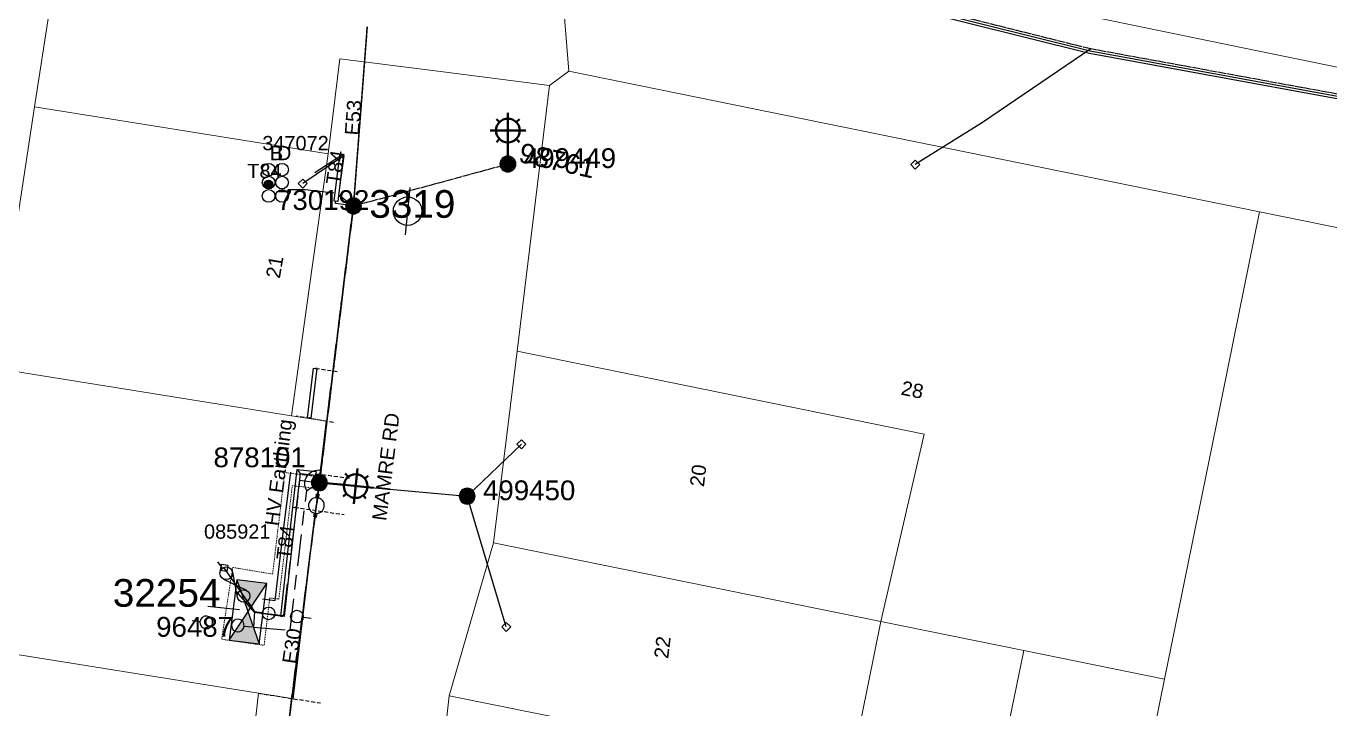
# Model space of a CAD drawing. Header units: metres. Extents: x 291879 to 294448, y 6259965 to 6261176.
# Drawn here: x 293735 to 293899.6, y 6260808.7 to 6260895 of the extents above; entities that cross this region are included whole.
import ezdxf
from ezdxf.enums import TextEntityAlignment as Align

# ---------------------------------------------------------------- set-up
doc = ezdxf.new("R2010")
doc.units = ezdxf.units.M
for name, pattern in [('Cable Exist OH', [1, 1, 0]), ('Cable Exist UG', [8.2, 4, -1.2, 1.8, -1.2]), ('DASHED', [0.75, 0.5, -0.25]), ('HIDDEN', [0.375, 0.25, -0.125]), ('HIDDEN2', [0.1875, 0.125, -0.0625])]:
    doc.linetypes.add(name, pattern=pattern)
doc.layers.get('0').update_dxf_attribs({"color": 6})
for name, color, linetype, lineweight in [('Cadastre Buildings_SP_EXT', 9, 'Continuous', 5), ('Cadastre Land Parcels_SP_EXT', 9, 'Continuous', 5), ('Cadastre Other Property_SP_EXT', 9, 'HIDDEN', 5), ('Cadastre Roads_SP_EXT', 9, 'Continuous', 5)]:
    doc.layers.add(name, color=color, linetype=linetype, lineweight=lineweight)
for name, color, linetype in [('Duct_SP_EXT', 7, 'Continuous'), ('Equip_HV_EXT', 7, 'Continuous'), ('Equip_LV_EXT', 7, 'Continuous'), ('Equip_SP_HV_EXT', 7, 'Continuous'), ('Equip_SP_LV_EXT', 7, 'Continuous'), ('Equip_SP_SL_EXT', 7, 'Continuous'), ('Mains_HV_EXT', 7, 'Continuous'), ('Mains_LV_EXT', 7, 'Continuous'), ('Mains_SL_EXT', 7, 'Continuous'), ('Mains_TR_EXT', 7, 'Continuous'), ('OH_Details_SP_MISC', 7, 'Continuous'), ('Services_SP_EXT', 7, 'Continuous'), ('Sub_SP_EXT', 7, 'Continuous'), ('SupportsOH_SP_TR_HV_LV_SL_EXT', 7, 'Continuous'), ('Trench_SP_EXT', 7, 'Continuous')]:
    doc.layers.add(name, color=color, linetype=linetype)
doc.layers.add('UNKNOWN_FEATURES', color=1, linetype='DASHED', plot=False)
doc.styles.add('HVSW_LABEL', font='arial.ttf')
doc.styles.add('iecARIAL', font='arial.ttf', dxfattribs={"height": 2})
doc.styles.add('POLE_LABEL', font='arial.ttf')
doc.styles.get("Standard").update_dxf_attribs({"font": 'arial.ttf'})
doc.styles.add('SWITCH_LABEL', font='arial.ttf', dxfattribs={"height": 2.5})
doc.linetypes.add('Cable E OH', pattern='A,9.4,["E",Standard,S=1.7,R=0,X=0,Y=-1],0', length=9.4)
doc.linetypes.add('Cable E UG', pattern='A,6,-0.5,["E",Standard,S=1.7,R=0,X=0.5,Y=-1],-2.9', length=9.4)
doc.linetypes.add('Cable P UG', pattern='A,6,-0.5,["P",Standard,S=1.7,R=0,X=0.5,Y=-1],-2.9', length=9.4)

# ---------------------------------------------------------------- blocks, each defined once
blk = doc.blocks.new('*U777')
for points in [[(0, 0), (-1.42, 4.05), (2.39, 3.57)], [(0, 0), (-2.39, -3.57), (1.42, -4.05)]]:
    blk.add_hatch(color=256).paths.add_polyline_path(points)
for p, q in [((-2.39, -3.57), (2.39, 3.57)), ((-1.42, 4.05), (1.42, -4.05))]:
    blk.add_line(p, q)
blk.add_lwpolyline([(1.42, -4.05), (2.39, 3.57), (-1.42, 4.05), (-2.39, -3.57)], close=True)
for tag, height, flags, p in [('ASSET_NUM', 3.5, 8, (2, 2)), ('STREET_CODE', 0.2, 9, (1.5, 0)), ('CONSTRUCTED_VOLTAGE', 0.2, 9, (1.5, -0.2)), ('OPERATING_VOLTAGE', 0.2, 9, (1.5, -0.6)), ('ORIENTATION', 0.2, 9, (1.5, -0.8)), ('OWNED_BY', 0.2, 9, (1.5, -1)), ('OPERATED_BY', 0.2, 9, (1.5, -1.2)), ('SECONDARY_VOLTAGE', 0.2, 9, (1.5, -1.6)), ('NO_PHASES', 0.2, 9, (1.5, -0.4)), ('MAINTAINED_BY', 0.2, 9, (1.5, -1.4)), ('STATE', 0.2, 9, (1.5, -1.8)), ('SUBSTATION_TYPE', 0.2, 9, (1.5, -2.2)), ('STREETNAME', 0.2, 9, (1.5, -3)), ('SUBURB', 0.2, 9, (1.5, -3.2)), ('PARENT', 0.2, 9, (1.5, -2)), ('USAGE', 0.2, 9, (1.5, -2.4)), ('LEGEND', 0.2, 9, (1.5, -2.6)), ('LOCATION', 0.2, 9, (1.5, -2.8)), ('Z', 0.2, 1, (1.5, -3.6)), ('NOTES', 0.2, 9, (1.5, -3.4))]:
    blk.add_attdef(tag, text='', height=height, dxfattribs=dict(flags=flags)).set_placement(p, align=Align.MIDDLE_LEFT)
blk = doc.blocks.new('DUCT_EXT')
blk.add_circle((0, 0.8), 0.8)
at = {"flags": 1}
blk.add_attdef('Z', (0, 0), '', height=0.2, dxfattribs=at)
at = {"flags": 9}
for tag, p in [('DUCT_CODE', (0, 0)), ('XSECT_TYPE', (0, -0.2)), ('STATE', (0, -0.6)), ('FB_REFERENCE', (0, -0.4)), ('NOTES', (0, -0.8))]:
    blk.add_attdef(tag, text='', height=0.2, dxfattribs=at).set_placement(p, align=Align.MIDDLE_LEFT)
blk = doc.blocks.new('LV_OH_LINKS_OPEN_EXT')
for p, q in [((-0.17, 4.97), (-0.17, 5.46)), ((0.17, 4.97), (0.17, 5.46)), ((-0.17, 3), (-0.17, 2.5)), ((0.17, 3), (0.17, 2.5))]:
    blk.add_line(p, q)
blk.add_lwpolyline([(0, 2.99, 1), (0, 4.98, 1)], format="xyb", close=True)
at = {"flags": 9}
for tag, p in [('ACTUAL_STATUS', (0, 0)), ('CONSTRUCTED_VOLTAGE', (0, -0.2)), ('OPERATING_VOLTAGE', (0, -0.6)), ('ORIENTATION', (0, -0.8)), ('OWNED_BY', (0, -1)), ('STATE', (0, -1.2)), ('SWITCH_TYPE', (0, -1.4)), ('NO_PHASES', (0, -0.4)), ('USAGE', (0, -1.6)), ('LEGEND', (0, -1.8)), ('NOTES', (0, -2))]:
    blk.add_attdef(tag, text='', height=0.2, dxfattribs=at).set_placement(p, align=Align.MIDDLE_LEFT)
at = {"flags": 1}
blk.add_attdef('Z', (0, 0), '', height=0.2, dxfattribs=at)
blk = doc.blocks.new('*U776')
at = {"lineweight": 40}
for p, q in [((4.82, 1.78), (4.37, -2.7)), ((0, 0), (3.11, -0.31)), ((3.29, 1.14), (3.65, 0.7)), ((6.19, 0.85), (5.76, 0.49)), ((2.36, -0.24), (6.83, -0.68)), ((3, -1.76), (3.43, -1.41)), ((5.9, -2.05), (5.55, -1.62))]:
    blk.add_line(p, q, dxfattribs=at)
blk.add_circle((4.6, -0.46), 1.5, dxfattribs=at)
at = {"style": 'iecARIAL', "flags": 8}
blk.add_attdef('ASSET_NUM', (1.5, 1.5), '', height=2.5, dxfattribs=at)
for tag, p, height, flags in [('OPERATING_VOLTAGE', (0.98, -1.65), 0.2, 9), ('CONSTRUCTED_VOLTAGE', (0.98, -0.65), 0.2, 9), ('CONTROL_TYPE', (0.98, -0.85), 0.2, 9), ('LANTERN_PURPOSE', (0.98, -1.05), 0.2, 9), ('LANTERN_TYPE', (0.98, -1.25), 0.2, 9), ('NO_PHASES', (0.98, -1.45), 0.2, 9), ('LNUMBER', (2.18, -3.25), 2.5, 8), ('ORIENTATION', (0.98, -1.85), 0.2, 9), ('OWNED_BY', (0.98, -2.05), 0.2, 9), ('STATE', (0.98, -2.25), 0.2, 9), ('USAGE', (0.98, -2.45), 0.2, 9), ('CEXIST', (0.98, -2.65), 0.2, 9), ('CNEW', (0.98, -2.85), 0.2, 9), ('CNUMBER', (0.98, -3.05), 0.2, 9), ('CREMOVE', (0.98, -3.25), 0.2, 9), ('CREPLACE', (0.98, -3.45), 0.2, 9), ('LKINGHEIGHT', (0.98, -3.65), 0.2, 9), ('LBRACKET', (0.98, -3.85), 0.2, 9), ('LBRACKETVOCAB', (0.98, -4.05), 0.2, 9), ('LCATEGORY', (0.98, -4.25), 0.2, 9), ('LCHARGE1', (0.98, -4.45), 0.2, 9), ('LCHARGE1PERCENT', (0.98, -4.65), 0.2, 9), ('LCHARGE2', (0.98, -4.85), 0.2, 9), ('LCHARGE2PERCENT', (0.98, -5.05), 0.2, 9), ('LCHARGE3', (0.98, -5.25), 0.2, 9), ('LCHARGE3PERCENT', (0.98, -5.45), 0.2, 9), ('LEXIST', (0.98, -5.65), 0.2, 9), ('LLAMP', (0.98, -5.85), 0.2, 9), ('LLAMPVOCAB', (0.98, -6.05), 0.2, 9), ('LMAST', (0.98, -6.25), 0.2, 9), ('LMASTVOCAB', (0.98, -6.45), 0.2, 9), ('LNEW', (0.98, -6.65), 0.2, 9), ('LANTNUMBER', (0.98, -6.85), 0.2, 9), ('LOUTREACH', (0.98, -7.25), 0.2, 9), ('LOUTREACHVOCAB', (0.98, -7.45), 0.2, 9), ('LRATECODE', (0.98, -7.65), 0.2, 9), ('LREMOVE', (0.98, -7.85), 0.2, 9), ('LREPLACE', (0.98, -8.05), 0.2, 9), ('LTYPE', (0.98, -8.25), 0.2, 9), ('STREETNAME', (0.98, -9.25), 0.2, 9), ('SUBURB', (0.98, -9.45), 0.2, 1), ('LTYPEVOCAB', (0.98, -8.45), 0.2, 9), ('LEGEND', (0.98, -8.65), 0.2, 9), ('LOCATION', (0.98, -8.85), 0.2, 9), ('NOTES', (0.98, -9.05), 0.2, 9)]:
    blk.add_attdef(tag, p, '', height=height, dxfattribs=dict(flags=flags))
blk = doc.blocks.new('SL_LANTERN_EXT')
at = {"lineweight": 40}
for p, q in [((-1.46, 5.68), (-1.06, 5.28)), ((0, 1.97), (0, 6.47)), ((1.46, 5.68), (1.06, 5.28)), ((-2.25, 4.22), (2.25, 4.22)), ((-1.46, 2.76), (-1.06, 3.16)), ((0, 0), (0, 2.72)), ((1.46, 2.76), (1.06, 3.16))]:
    blk.add_line(p, q, dxfattribs=at)
blk.add_circle((0, 4.22), 1.5, dxfattribs=at)
at = {"style": 'iecARIAL', "flags": 8}
blk.add_attdef('ASSET_NUM', (1.5, 1.5), '', height=2.5, dxfattribs=at)
for tag, p, height, flags in [('OPERATING_VOLTAGE', (0.98, -1.65), 0.2, 9), ('CONSTRUCTED_VOLTAGE', (0.98, -0.65), 0.2, 9), ('CONTROL_TYPE', (0.98, -0.85), 0.2, 9), ('LANTERN_PURPOSE', (0.98, -1.05), 0.2, 9), ('LANTERN_TYPE', (0.98, -1.25), 0.2, 9), ('NO_PHASES', (0.98, -1.45), 0.2, 9), ('LNUMBER', (2.18, -3.25), 2.5, 8), ('ORIENTATION', (0.98, -1.85), 0.2, 9), ('OWNED_BY', (0.98, -2.05), 0.2, 9), ('STATE', (0.98, -2.25), 0.2, 9), ('USAGE', (0.98, -2.45), 0.2, 9), ('CEXIST', (0.98, -2.65), 0.2, 9), ('CNEW', (0.98, -2.85), 0.2, 9), ('CNUMBER', (0.98, -3.05), 0.2, 9), ('CREMOVE', (0.98, -3.25), 0.2, 9), ('CREPLACE', (0.98, -3.45), 0.2, 9), ('LKINGHEIGHT', (0.98, -3.65), 0.2, 9), ('LBRACKET', (0.98, -3.85), 0.2, 9), ('LBRACKETVOCAB', (0.98, -4.05), 0.2, 9), ('LCATEGORY', (0.98, -4.25), 0.2, 9), ('LCHARGE1', (0.98, -4.45), 0.2, 9), ('LCHARGE1PERCENT', (0.98, -4.65), 0.2, 9), ('LCHARGE2', (0.98, -4.85), 0.2, 9), ('LCHARGE2PERCENT', (0.98, -5.05), 0.2, 9), ('LCHARGE3', (0.98, -5.25), 0.2, 9), ('LCHARGE3PERCENT', (0.98, -5.45), 0.2, 9), ('LEXIST', (0.98, -5.65), 0.2, 9), ('LLAMP', (0.98, -5.85), 0.2, 9), ('LLAMPVOCAB', (0.98, -6.05), 0.2, 9), ('LMAST', (0.98, -6.25), 0.2, 9), ('LMASTVOCAB', (0.98, -6.45), 0.2, 9), ('LNEW', (0.98, -6.65), 0.2, 9), ('LANTNUMBER', (0.98, -6.85), 0.2, 9), ('LOUTREACH', (0.98, -7.25), 0.2, 9), ('LOUTREACHVOCAB', (0.98, -7.45), 0.2, 9), ('LRATECODE', (0.98, -7.65), 0.2, 9), ('LREMOVE', (0.98, -7.85), 0.2, 9), ('LREPLACE', (0.98, -8.05), 0.2, 9), ('LTYPE', (0.98, -8.25), 0.2, 9), ('STREETNAME', (0.98, -9.25), 0.2, 9), ('SUBURB', (0.98, -9.45), 0.2, 1), ('LTYPEVOCAB', (0.98, -8.45), 0.2, 9), ('LEGEND', (0.98, -8.65), 0.2, 9), ('LOCATION', (0.98, -8.85), 0.2, 9), ('NOTES', (0.98, -9.05), 0.2, 9)]:
    blk.add_attdef(tag, p, '', height=height, dxfattribs=dict(flags=flags))
blk = doc.blocks.new('CCP_EXT')
at = {"flags": 9}
for tag, p in [('LIFE_SUPPORT', (0, -1.6)), ('STATE', (0, -1.8)), ('NOTES', (0, -2))]:
    blk.add_attdef(tag, text='', height=0.2, dxfattribs=at).set_placement(p, align=Align.MIDDLE_LEFT)
blk.add_wipeout([(0, 0.57), (0.57, 0), (0, -0.57), (-0.57, 0)])
blk.add_lwpolyline([(-0.57, 0), (0, 0.57), (0.57, 0), (0, -0.57), (-0.57, 0)])
at = {"flags": 1}
blk.add_attdef('Z', (0, 0), '', height=0.2, dxfattribs=at)
at = {"flags": 9}
for tag, p in [('CCP_TYPE', (0, 0)), ('CONSTRUCTED_VOLTAGE', (0, -0.2)), ('OPERATING_VOLTAGE', (0, -0.6)), ('ORIENTATION', (0, -0.8)), ('OWNED_BY', (0, -1)), ('NO_PHASES', (0, -0.4)), ('USAGE', (0, -1.2)), ('LEGEND', (0, -1.4))]:
    blk.add_attdef(tag, text='', height=0.2, dxfattribs=at).set_placement(p, align=Align.MIDDLE_LEFT)
blk = doc.blocks.new('POLE_EXT')
blk.add_hatch(color=256).paths.add_polyline_path([(-1, 0, 1), (1, 0, 1)])
blk.add_lwpolyline([(-1, 0, 1), (1, 0, 1)], format="xyb", close=True)
for tag, height, flags, p in [('pNumber', 2.5, 8, (-17.84, 2.07)), ('OWNED_BY', 0.2, 9, (1.35, -0.4)), ('SPECIAL_USE', 0.2, 9, (1.35, -0.8)), ('STATE', 0.2, 9, (1.35, -1)), ('cLV', 0.2, 9, (1.35, -1.4)), ('hDepth', 0.2, 9, (1.35, -1.6)), ('PARENT', 0.2, 9, (1.35, -0.6)), ('USAGE', 0.2, 9, (1.35, -1.2)), ('hDia', 0.2, 9, (1.35, -1.8)), ('cHV', 0.2, 9, (1.35, -2)), ('cLinedev', 0.2, 9, (1.35, -3.4)), ('LBRACKET', 0.2, 9, (1.35, -2.2)), ('LExisting', 0.2, 9, (1.35, -2.4)), ('LANTNUMBER', 0.2, 9, (1.35, -2.6)), ('LOther', 0.2, 9, (1.35, -2.8)), ('LRemove', 0.2, 9, (1.35, -3)), ('LEGEND', 0.2, 9, (1.35, -3.2)), ('pExisting', 0.2, 9, (1.35, -3.8)), ('pFooting', 0.2, 9, (1.35, -4.4)), ('pNew', 0.2, 9, (1.35, -4.6)), ('pRelocate', 0.2, 9, (1.35, -5)), ('LOCATION', 0.2, 9, (1.35, -3.6)), ('PFNUMBER', 0.2, 9, (1.35, -4)), ('NEWPFNUMBER', 0.2, 9, (1.35, -4.2)), ('pRemove', 0.2, 9, (1.35, -5.2)), ('pReplace', 0.2, 9, (1.35, -5.4)), ('pStay', 0.2, 9, (1.35, -5.6)), ('pType', 0.2, 9, (1.35, -5.8)), ('cspan', 0.2, 9, (1.35, -6)), ('STREETNAME', 0.2, 9, (1.35, -6.2)), ('SUBURB', 0.2, 9, (1.35, -6.4)), ('NOTES', 0.2, 9, (1.35, -6.6)), ('OPERATED_BY', 0.2, 9, (1.36, -7.01)), ('MAINTAINED_BY', 0.2, 9, (1.36, -6.81))]:
    blk.add_attdef(tag, text='', height=height, dxfattribs=dict(flags=flags)).set_placement(p, align=Align.MIDDLE_LEFT)
at = {"style": 'POLE_LABEL'}
for tag, height, flags, p in [('ASSET_NUM', 2.5, 8, (2, 2)), ('STRUCTURE_PLANT_NUMBER', 0.2, 9, (1.35, 0.03)), ('STREET_CODE', 0.2, 9, (1.35, -0.2))]:
    blk.add_attdef(tag, text='', height=height, dxfattribs=dict(at, flags=flags)).set_placement(p, align=Align.MIDDLE_LEFT)
at = {"flags": 1}
blk.add_attdef('Z', (1.35, -7.33), '', height=0.2, dxfattribs=at)
blk = doc.blocks.new('LV_UG_DFUSE_OPEN_EXT')
for points in [[(1, 0), (0, 0)], [(6.2, 0.01), (7.2, 0.01)]]:
    blk.add_lwpolyline(points)
for centre in [(1.8, 0), (5.4, 0.01)]:
    blk.add_circle(centre, 0.8)
at = {"flags": 9}
for tag, p in [('ACTUAL_STATUS', (0, 0)), ('CONSTRUCTED_VOLTAGE', (0, -0.2)), ('OPERATING_VOLTAGE', (0, -0.6)), ('ORIENTATION', (0, -0.8)), ('STATE', (0, -1)), ('SWITCH_TYPE', (0, -1.2)), ('NO_PHASES', (0, -0.4)), ('USAGE', (0, -1.4)), ('NOTES', (0, -1.6))]:
    blk.add_attdef(tag, text='', height=0.2, dxfattribs=at).set_placement(p, align=Align.MIDDLE_LEFT)
at = {"flags": 1}
blk.add_attdef('Z', (0, 0), '', height=0.2, dxfattribs=at)
blk = doc.blocks.new('LV_UG_DFUSE_CLOSED_EXT')
for points in [[(1, 0), (0, 0)], [(5.04, 0.73), (2.16, -0.72)], [(5.05, -0.71), (2.16, 0.72)], [(6.2, 0.01), (7.2, 0.01)]]:
    blk.add_lwpolyline(points)
for centre in [(1.8, 0), (5.4, 0.01)]:
    blk.add_circle(centre, 0.8)
at = {"flags": 9}
for tag, p in [('ACTUAL_STATUS', (0, 0)), ('CONSTRUCTED_VOLTAGE', (0, -0.2)), ('OPERATING_VOLTAGE', (0, -0.6)), ('ORIENTATION', (0, -0.8)), ('STATE', (0, -1)), ('SWITCH_TYPE', (0, -1.2)), ('NO_PHASES', (0, -0.4)), ('USAGE', (0, -1.4)), ('NOTES', (0, -1.6))]:
    blk.add_attdef(tag, text='', height=0.2, dxfattribs=at).set_placement(p, align=Align.MIDDLE_LEFT)
at = {"flags": 1}
blk.add_attdef('Z', (0, 0), '', height=0.2, dxfattribs=at)
blk = doc.blocks.new('HV_ABS_CLOSED_EXT')
blk.add_line((-3, 6.87), (3, 6.87))
blk.add_circle((0, 6.87), 1.8)
at = {"style": 'HVSW_LABEL'}
for tag, height, flags, p in [('ASSET_NUM', 3.5, 8, (2, 2)), ('STREET_CODE', 0.2, 9, (0, -0.2))]:
    blk.add_attdef(tag, text='', height=height, dxfattribs=dict(at, flags=flags)).set_placement(p, align=Align.MIDDLE_LEFT)
at = {"flags": 1}
blk.add_attdef('Z', (0, 0), '', height=0.2, dxfattribs=at)
at = {"flags": 9}
for tag, p in [('ACTUAL_STATUS', (0, -0.4)), ('CONSTRUCTED_VOLTAGE', (0, -0.6)), ('OPERATING_VOLTAGE', (0, -1)), ('ORIENTATION', (0, -1.2)), ('OWNED_BY', (0, -1.4)), ('STATE', (0, -1.6)), ('NO_PHASES', (0, -0.8)), ('SWITCH_TYPE', (0, -1.8)), ('STREETNAME', (0, -2.6)), ('SUBURB', (0, -2.8)), ('USAGE', (0, -2)), ('LEGEND', (0, -2.2)), ('LOCATION', (0, -2.4)), ('NOTES', (0, -3))]:
    blk.add_attdef(tag, text='', height=0.2, dxfattribs=at).set_placement(p, align=Align.MIDDLE_LEFT)
blk = doc.blocks.new('SWG_HOLEC_SU_EXT')
blk.add_line((1.8, -2), (5.8, -2))
for points in [[(1, 0), (0, 0)], [(6.6, 0), (7.6, 0)]]:
    blk.add_lwpolyline(points)
for points in [[(1.8, -0.8, 1), (1.8, 0.8, 1)], [(5.8, -0.8, 1), (5.8, 0.8, 1)]]:
    blk.add_lwpolyline(points, format="xyb", close=True)
at = {"style": 'SWITCH_LABEL', "flags": 8}
blk.add_attdef('ASSET_NUM', text='', height=2.5, rotation=179.9544, dxfattribs=at).set_placement((-2.4, 0), align=Align.MIDDLE_LEFT)
at = {"flags": 1}
blk.add_attdef('Z', (0, 0), '', height=0.2, dxfattribs=at)
at = {"flags": 9}
for tag, p in [('ACTUAL_STATUS', (0, -0.4)), ('CONSTRUCTED_VOLTAGE', (0, -0.6)), ('OPERATING_VOLTAGE', (0, -1)), ('ORIENTATION', (0, -1.2)), ('OWNED_BY', (0, -1.4)), ('NO_PHASES', (0, -0.8)), ('PARENT', (0, -1.6)), ('STATE', (0, -1.8)), ('SWITCH_TYPE', (0, -2)), ('STREETNAME', (0, -2.6)), ('SUBURB', (0, -2.8)), ('USAGE', (0, -2.2)), ('LOCATION', (0, -2.4)), ('NOTES', (0, -3))]:
    blk.add_attdef(tag, text='', height=0.2, dxfattribs=at).set_placement(p, align=Align.MIDDLE_LEFT)
at = {"style": 'SWITCH_LABEL', "flags": 9}
blk.add_attdef('STREET_CODE', text='', height=0.2, dxfattribs=at).set_placement((0, -0.2), align=Align.MIDDLE_LEFT)
blk = doc.blocks.new('CABLE_LARGE_EXT')
h = blk.add_hatch(color=256)
edge = h.paths.add_edge_path()
edge.add_arc((0, 0.55), 0.55, 0, 360)
blk.add_circle((0, 0.55), 0.55)
at = {"flags": 1}
blk.add_attdef('Z', (0, 0), '', height=0.2, dxfattribs=at)
at = {"flags": 9}
for tag, p in [('COND_CODE', (0, 0)), ('STATE', (0, -0.4)), ('XSECT_SIZE', (0, -0.6)), ('FB_REFERENCE', (0, -0.2)), ('NOTES', (0, -0.8))]:
    blk.add_attdef(tag, text='', height=0.2, dxfattribs=at).set_placement(p, align=Align.MIDDLE_LEFT)

msp = doc.modelspace()

# ---------------------------------------------------------------- linework, layer by layer
at = {"layer": 'Cadastre Buildings_SP_EXT', "linetype": 'Continuous'}
for points in [[(293710.59, 6260853.43), (293730.75, 6260849.84), (293731.04, 6260851.8), (293733.59, 6260868.43), (293736.09, 6260884.82), (293738.6, 6260901.17), (293718.55, 6260904.23), (293710.59, 6260853.43)], [(293878.77, 6260812.48), (293860.98, 6260816.09), (293848.81, 6260756.98), (293866.77, 6260753.32), (293872.77, 6260783.01), (293878.77, 6260812.48)]]:
    msp.add_lwpolyline(points, close=True, dxfattribs=at)
at = {"layer": 'Cadastre Land Parcels_SP_EXT', "linetype": 'Continuous'}
for points in [[(293890.75, 6260871.56), (293803.56, 6260889.31), (293801.12, 6260887.53), (293797, 6260853.94), (293848.42, 6260843.44), (293842.93, 6260819.79), (293860.98, 6260816.09), (293878.77, 6260812.48), (293884.78, 6260842.03), (293890.75, 6260871.56)], [(293770.77, 6260861.86), (293773.14, 6260878.87), (293736.09, 6260884.82), (293733.59, 6260868.43), (293731.04, 6260851.8), (293768.53, 6260845.78), (293770.77, 6260861.86)], [(293958.79, 6260857.71), (293890.75, 6260871.56), (293884.78, 6260842.03), (293878.77, 6260812.48), (293872.77, 6260783.01), (293889.86, 6260779.56), (293906.66, 6260776.16), (293923.72, 6260772.71), (293941.11, 6260769.2), (293947.05, 6260798.84), (293952.96, 6260828.35), (293958.79, 6260857.71)], [(293797, 6260853.94), (293794.02, 6260829.7), (293842.93, 6260819.79), (293848.42, 6260843.44), (293797, 6260853.94)], [(293842.93, 6260819.79), (293794.02, 6260829.7), (293788.43, 6260810.38), (293838.96, 6260800.19), (293842.93, 6260819.79)], [(293860.98, 6260816.09), (293842.93, 6260819.79), (293838.96, 6260800.19), (293834.94, 6260780.45), (293830.94, 6260760.64), (293848.81, 6260756.98), (293860.98, 6260816.09)], [(293764.35, 6260810.72), (293725.45, 6260816.96), (293722.8, 6260799.53), (293762.38, 6260793.33), (293764.35, 6260810.72)], [(293838.96, 6260800.19), (293788.43, 6260810.38), (293786.2, 6260790.3), (293834.94, 6260780.45), (293838.96, 6260800.19)]]:
    msp.add_lwpolyline(points, close=True, dxfattribs=at)
at = {"layer": 'Cadastre Roads_SP_EXT', "linetype": 'Continuous'}
msp.add_lwpolyline([(293906.51, 6260888.6), (293888.63, 6260892.27), (293870.66, 6260895.96)], dxfattribs=at)
at = {"layer": 'Duct_SP_EXT'}
for p, q in [((293774.59, 6260878.7), (293773.89, 6260872.92)), ((293775.07, 6260878.64), (293774.37, 6260872.86)), ((293774.59, 6260878.7), (293774.83, 6260878.67)), ((293775.07, 6260878.64), (293774.83, 6260878.67)), ((293773.89, 6260872.92), (293774.13, 6260872.89)), ((293774.37, 6260872.86), (293774.13, 6260872.89)), ((293770.55, 6260845.53), (293771.3, 6260851.78)), ((293771.02, 6260845.48), (293771.78, 6260851.73)), ((293771.3, 6260851.78), (293771.54, 6260851.75)), ((293771.78, 6260851.73), (293771.54, 6260851.75)), ((293770.55, 6260845.53), (293770.78, 6260845.5)), ((293771.02, 6260845.48), (293770.78, 6260845.5)), ((293768.7, 6260834.23), (293769.25, 6260839)), ((293769.17, 6260834.18), (293769.67, 6260838.47)), ((293769.25, 6260839), (293771.64, 6260838.73)), ((293769.25, 6260839), (293769.46, 6260838.74)), ((293769.67, 6260838.47), (293769.46, 6260838.74)), ((293769.67, 6260838.47), (293771.58, 6260838.25)), ((293771.58, 6260838.25), (293771.61, 6260838.49)), ((293771.64, 6260838.73), (293771.61, 6260838.49)), ((293767.17, 6260820.47), (293768.7, 6260834.23)), ((293767.64, 6260820.41), (293769.17, 6260834.18)), ((293768.7, 6260834.23), (293768.94, 6260834.2)), ((293768.7, 6260834.23), (293768.94, 6260834.2)), ((293769.17, 6260834.18), (293768.94, 6260834.2)), ((293769.17, 6260834.18), (293768.94, 6260834.2)), ((293767.17, 6260820.47), (293767.4, 6260820.44)), ((293767.64, 6260820.41), (293767.4, 6260820.44))]:
    msp.add_line(p, q, dxfattribs=at)
msp.add_lwpolyline([(293768.05, 6260874.38), (293770.24, 6260874.38), (293773.89, 6260873.96)], dxfattribs=at)
at = {"layer": 'Mains_HV_EXT', "linetype": 'Cable Exist OH'}
for points in [[(293778.08, 6260894.94), (293776.35, 6260872.29)], [(293776.35, 6260872.29), (293772.26, 6260839.56)], [(293772.26, 6260839.56), (293764.83, 6260780.1)]]:
    msp.add_lwpolyline(points, dxfattribs=at)
at = {"layer": 'Mains_HV_EXT', "linetype": 'Cable E UG'}
for points in [[(293767.95, 6260834.65), (293768.45, 6260838.63)], [(293767.45, 6260830.66), (293767.95, 6260834.65)], [(293764.85, 6260822.64), (293766.48, 6260822.41), (293766.48, 6260822.41), (293767.45, 6260830.66)]]:
    msp.add_lwpolyline(points, dxfattribs=at)
at = {"layer": 'Mains_HV_EXT', "linetype": 'Continuous'}
msp.add_lwpolyline([(293770.5, 6260836.22, -0.673684), (293772.27, 6260838.89)], format="xyb", dxfattribs=at)
at = {"layer": 'Mains_HV_EXT', "linetype": 'Cable Exist UG'}
msp.add_lwpolyline([(293763.87, 6260820.99), (293763.74, 6260819.08), (293768.34, 6260818.66), (293768.34, 6260818.66), (293770.45, 6260836.31), (293772.03, 6260837.3)], dxfattribs=at)
at = {"layer": 'Mains_LV_EXT', "linetype": 'Cable Exist OH'}
for points in [[(293778.08, 6260894.86), (293776.35, 6260872.29)], [(293776.35, 6260872.29), (293772.05, 6260837.31)], [(293768.08, 6260806.32), (293772.05, 6260837.31)]]:
    msp.add_lwpolyline(points, dxfattribs=at)
at = {"layer": 'Mains_LV_EXT', "linetype": 'Cable Exist UG'}
for points in [[(293775.13, 6260878.63), (293774.48, 6260873.7), (293776.35, 6260872.29)], [(293763.84, 6260820.96), (293767.57, 6260820.55), (293767.57, 6260820.55), (293769.59, 6260837.62), (293772.05, 6260837.31)]]:
    msp.add_lwpolyline(points, dxfattribs=at)
at = {"layer": 'Mains_SL_EXT', "linetype": 'Cable Exist OH'}
for points in [[(293776.35, 6260872.29), (293778.08, 6260894.94)], [(293776.35, 6260872.29), (293795.85, 6260877.59)], [(293772.03, 6260837.44), (293776.35, 6260872.29)], [(293768.08, 6260806.32), (293772.37, 6260839.5)]]:
    msp.add_lwpolyline(points, dxfattribs=at)
at = {"layer": 'OH_Details_SP_MISC', "color": 7, "linetype": 'Continuous', "flags": 128}
msp.add_lwpolyline([(293772.05, 6260837.31), (293776.35, 6260872.29)], dxfattribs=at)
at = {"layer": 'Services_SP_EXT'}
msp.add_lwpolyline([(293772.05, 6260837.31), (293790.71, 6260835.61)], dxfattribs=at)
at = {"layer": 'Trench_SP_EXT', "linetype": 'Cable Exist UG'}
for points in [[(293776.35, 6260872.29), (293774.08, 6260872.59), (293774.13, 6260872.89)], [(293771.61, 6260838.49), (293772.05, 6260837.42)], [(293763.96, 6260820.89), (293761.54, 6260823.6)], [(293764.1, 6260820.93), (293767.4, 6260820.44)]]:
    msp.add_lwpolyline(points, dxfattribs=at)
at = {"layer": 'UNKNOWN_FEATURES'}
for points in [[(293771.57, 6260851.76), (293774.52, 6260851.34)], [(293773.81, 6260844.94), (293769.1, 6260845.71)], [(293771.65, 6260838.45), (293775.98, 6260837.88)], [(293768.94, 6260834.2), (293775.19, 6260833.29)], [(293764.35, 6260810.72), (293772.17, 6260809.48)]]:
    msp.add_lwpolyline(points, dxfattribs=at)

# ---------------------------------------------------------------- block references
at = {"layer": 'Duct_SP_EXT'}
for name, p in [('DUCT_EXT', (293765.64, 6260876.07)), ('DUCT_EXT', (293767.34, 6260876.07)), ('DUCT_EXT', (293765.63, 6260874.45)), ('CABLE_LARGE_EXT', (293765.63, 6260874.45)), ('DUCT_EXT', (293767.33, 6260874.45)), ('DUCT_EXT', (293765.63, 6260872.75)), ('DUCT_EXT', (293767.33, 6260872.75))]:
    msp.add_blockref(name, p, dxfattribs=at)
at = {"layer": 'Equip_HV_EXT'}
ref = msp.add_blockref('SWG_HOLEC_SU_EXT', (293763.54, 6260819.1), dxfattribs=dict(at, rotation=174.3740886382356))
ref.add_attrib('ASSET_NUM', '96487', dxfattribs={"layer": '0', "height": 2.5, "style": 'SWITCH_LABEL'}).set_placement((293761.15, 6260820.35), align=Align.TOP_RIGHT)
at = {"layer": 'Equip_LV_EXT', "rotation": 353.6165682557026}
msp.add_blockref('LV_UG_DFUSE_OPEN_EXT', (293763.84, 6260820.99), dxfattribs=at)
at = {"layer": 'Equip_SP_HV_EXT'}
ref = msp.add_blockref('HV_ABS_CLOSED_EXT', (293776.35, 6260872.29), dxfattribs=dict(at, rotation=264.461951460954))
ref.add_attrib('ASSET_NUM', '3319', dxfattribs={"layer": '0', "height": 3.5, "style": 'HVSW_LABEL'}).set_placement((293778.35, 6260872.54), align=Align.MIDDLE_LEFT)
at = {"layer": 'Equip_SP_LV_EXT', "rotation": 352.7273777341079}
msp.add_blockref('LV_OH_LINKS_OPEN_EXT', (293771.17, 6260830.48), dxfattribs=at)
at = {"layer": 'Equip_SP_SL_EXT'}
ref = msp.add_blockref('SL_LANTERN_EXT', (293795.85, 6260877.59), dxfattribs=at)
ref.add_attrib('ASSET_NUM', '98761', dxfattribs={"layer": '0', "height": 2.5, "rotation": 347.3819, "style": 'iecARIAL'}).set_placement((293797.35, 6260879.09), align=Align.MIDDLE_LEFT)
msp.add_blockref('*U776', (293772.03, 6260837.35), dxfattribs=at)
at = {"layer": 'Sub_SP_EXT'}
ref = msp.add_blockref('*U777', (293763.03, 6260820.99), dxfattribs=at)
ref.add_attrib('ASSET_NUM', '32254', dxfattribs={"layer": '0', "height": 3.5}).set_placement((293759.56, 6260823.39), align=Align.MIDDLE_RIGHT)
at = {"layer": 'SupportsOH_SP_TR_HV_LV_SL_EXT'}
ref = msp.add_blockref('POLE_EXT', (293795.85, 6260877.59), dxfattribs=at)
ref.add_attrib('ASSET_NUM', '499449', dxfattribs={"layer": '0', "height": 2.5, "rotation": 359.9495, "style": 'POLE_LABEL'}).set_placement((293797.86, 6260878.34), align=Align.MIDDLE_LEFT)
ref = msp.add_blockref('POLE_EXT', (293772.05, 6260837.31), dxfattribs=at)
ref.add_attrib('ASSET_NUM', '878101', dxfattribs={"layer": '0', "height": 2.5, "style": 'POLE_LABEL'}).set_placement((293770.33, 6260840.52), align=Align.MIDDLE_RIGHT)
ref = msp.add_blockref('POLE_EXT', (293790.71, 6260835.61), dxfattribs=at)
ref.add_attrib('ASSET_NUM', '499450', dxfattribs={"layer": '0', "height": 2.5, "rotation": 359.9496, "style": 'POLE_LABEL'}).set_placement((293792.71, 6260836.36), align=Align.MIDDLE_LEFT)

# ---------------------------------------------------------------- texts
at = {"layer": 'Cadastre Land Parcels_SP_EXT'}
for s, rotation, p in [('21', 80.2462, (293767.05, 6260863.05)), ('28', 348.4993, (293845.37, 6260848.46)), ('20', 83.0326, (293820.59, 6260836.72)), ('22', 83.0326, (293816.08, 6260815.01))]:
    msp.add_text(s, height=1.8, rotation=rotation, dxfattribs=at).set_placement(p)
at = {"layer": 'Cadastre Other Property_SP_EXT'}
msp.add_text('085921', height=1.8, dxfattribs=at).set_placement((293757.48, 6260830.24))
at = {"layer": 'Cadastre Roads_SP_EXT'}
msp.add_text('MAMRE RD', height=1.8, rotation=82.8309, dxfattribs=at).set_placement((293780.48, 6260832.43))
at = {"layer": 'Duct_SP_EXT'}
for s, p in [('347072', (293764.84, 6260879.33)), ('B', (293765.79, 6260878.07)), ('D', (293766.69, 6260878.07)), ('T84', (293762.94, 6260875.81))]:
    msp.add_text(s, height=1.8, dxfattribs=at).set_placement(p)
at = {"layer": 'Mains_HV_EXT'}
msp.add_text('HV Earthing', height=1.8, rotation=82.7404, dxfattribs=at).set_placement((293766.92, 6260831.77))
at = {"layer": 'Mains_LV_EXT'}
for s, rotation, p in [('E53', 85.6131, (293777.03, 6260881.15)), ('T84', 81.6771, (293774.64, 6260874.88)), ('T84', 83.0341, (293768.39, 6260827.5)), ('E30', 81.5617, (293769.12, 6260814.33))]:
    msp.add_text(s, height=1.8, rotation=rotation, dxfattribs=at).set_placement(p)

# ---------------------------------------------------------------- next in the draw order: block references
at = {"layer": 'Services_SP_EXT'}
for p in [(293847.28, 6260877.51), (293769.95, 6260875.11), (293797.55, 6260842.18), (293795.64, 6260819.09)]:
    msp.add_blockref('CCP_EXT', p, dxfattribs=at)
at = {"layer": 'Services_SP_EXT', "rotation": 36.00000006831309}
msp.add_blockref('CCP_EXT', (293760.03, 6260826.54), dxfattribs=at)

# ---------------------------------------------------------------- next in the draw order: linework, layer by layer
at = {"layer": 'Cadastre Buildings_SP_EXT', "linetype": 'Continuous'}
msp.add_lwpolyline([(293772.89, 6260845.08), (293768.53, 6260845.78), (293731.04, 6260851.8), (293730.75, 6260849.84), (293728.1, 6260834.31), (293725.45, 6260816.96), (293764.35, 6260810.72), (293768.74, 6260810.01), (293772.89, 6260845.08)], close=True, dxfattribs=at)
at = {"layer": 'Cadastre Other Property_SP_EXT', "linetype": 'HIDDEN2'}
msp.add_lwpolyline([(293765.07, 6260816.77), (293765.78, 6260822.75), (293766.93, 6260822.61), (293768.63, 6260836.95), (293771.82, 6260836.57), (293772, 6260838.06), (293767.67, 6260838.6), (293766.14, 6260825.77), (293761.1, 6260826.61), (293759.71, 6260817.53), (293765.07, 6260816.77)], close=True, dxfattribs=at)
at = {"layer": 'Cadastre Roads_SP_EXT', "linetype": 'Continuous'}
for points in [[(293802.72, 6260899.77), (293803.56, 6260889.31), (293890.75, 6260871.56), (293958.79, 6260857.71)], [(293784.55, 6260775.52), (293784.55, 6260775.52), (293786.2, 6260790.3), (293788.43, 6260810.38), (293794.02, 6260829.7), (293797, 6260853.94), (293801.12, 6260887.53), (293785.68, 6260889.47), (293774.63, 6260890.86), (293773.14, 6260878.87), (293770.77, 6260861.86), (293768.53, 6260845.78), (293772.89, 6260845.08), (293768.74, 6260810.01), (293764.35, 6260810.72), (293762.38, 6260793.33), (293760.8, 6260777.67), (293761.48, 6260777.6)]]:
    msp.add_lwpolyline(points, dxfattribs=at)
at = {"layer": 'Mains_HV_EXT', "linetype": 'Cable E OH'}
msp.add_lwpolyline([(294008.07, 6260863.21), (293962.11, 6260874.53), (293869.3, 6260891.54), (293783.47, 6260912.96), (293697.38, 6260923.18), (293625.22, 6260934.21), (293535.12, 6260948.88), (293451.11, 6260961.11), (293379.73, 6260974.73), (293314.6, 6260981.9), (293232.39, 6260995.09), (293160.47, 6261005.09), (293085.09, 6261016.38), (293085.04, 6261016.38), (293000.37, 6261029.48)], dxfattribs=at)
at = {"layer": 'Mains_HV_EXT', "linetype": 'Cable P UG'}
msp.add_lwpolyline([(294008.14, 6260863.5), (293962.18, 6260874.83), (293869.37, 6260891.84), (293783.53, 6260913.25), (293697.42, 6260923.48), (293625.26, 6260934.5), (293535.17, 6260949.18), (293451.16, 6260961.41), (293379.77, 6260975.03), (293314.65, 6260982.2), (293232.43, 6260995.38), (293160.38, 6261005.4), (293085.17, 6261016.68), (293000.41, 6261029.78)], dxfattribs=at)
at = {"layer": 'Mains_TR_EXT', "linetype": 'Cable Exist OH'}
msp.add_lwpolyline([(294008.38, 6260863.82), (293962.24, 6260875.12), (293869.43, 6260892.13), (293783.58, 6260913.55)], dxfattribs=at)
at = {"layer": 'Services_SP_EXT'}
for points in [[(293869.43, 6260892.13), (293855.78, 6260882.85), (293847.28, 6260877.51)], [(293775.13, 6260878.63), (293769.95, 6260875.11)], [(293790.71, 6260835.61), (293797.55, 6260842.18)], [(293795.64, 6260819.09), (293790.71, 6260835.61)], [(293763.94, 6260820.94), (293760.03, 6260826.54)]]:
    msp.add_lwpolyline(points, dxfattribs=at)
at = {"layer": 'Trench_SP_EXT', "linetype": 'Cable Exist UG'}
msp.add_lwpolyline([(293774.83, 6260878.67), (293771.06, 6260876.2)], dxfattribs=at)

# ---------------------------------------------------------------- next in the draw order: block references
at = {"layer": 'Equip_LV_EXT', "rotation": 127.0000735860787}
msp.add_blockref('LV_UG_DFUSE_CLOSED_EXT', (293763.55, 6260821.56), dxfattribs=at)
at = {"layer": 'SupportsOH_SP_TR_HV_LV_SL_EXT'}
ref = msp.add_blockref('POLE_EXT', (293776.35, 6260872.29), dxfattribs=at)
ref.add_attrib('ASSET_NUM', '730192', dxfattribs={"layer": '0', "height": 2.5, "rotation": 0.0673, "style": 'POLE_LABEL'}).set_placement((293778.35, 6260873.04), align=Align.MIDDLE_RIGHT)

doc.saveas('drawing.dxf')
